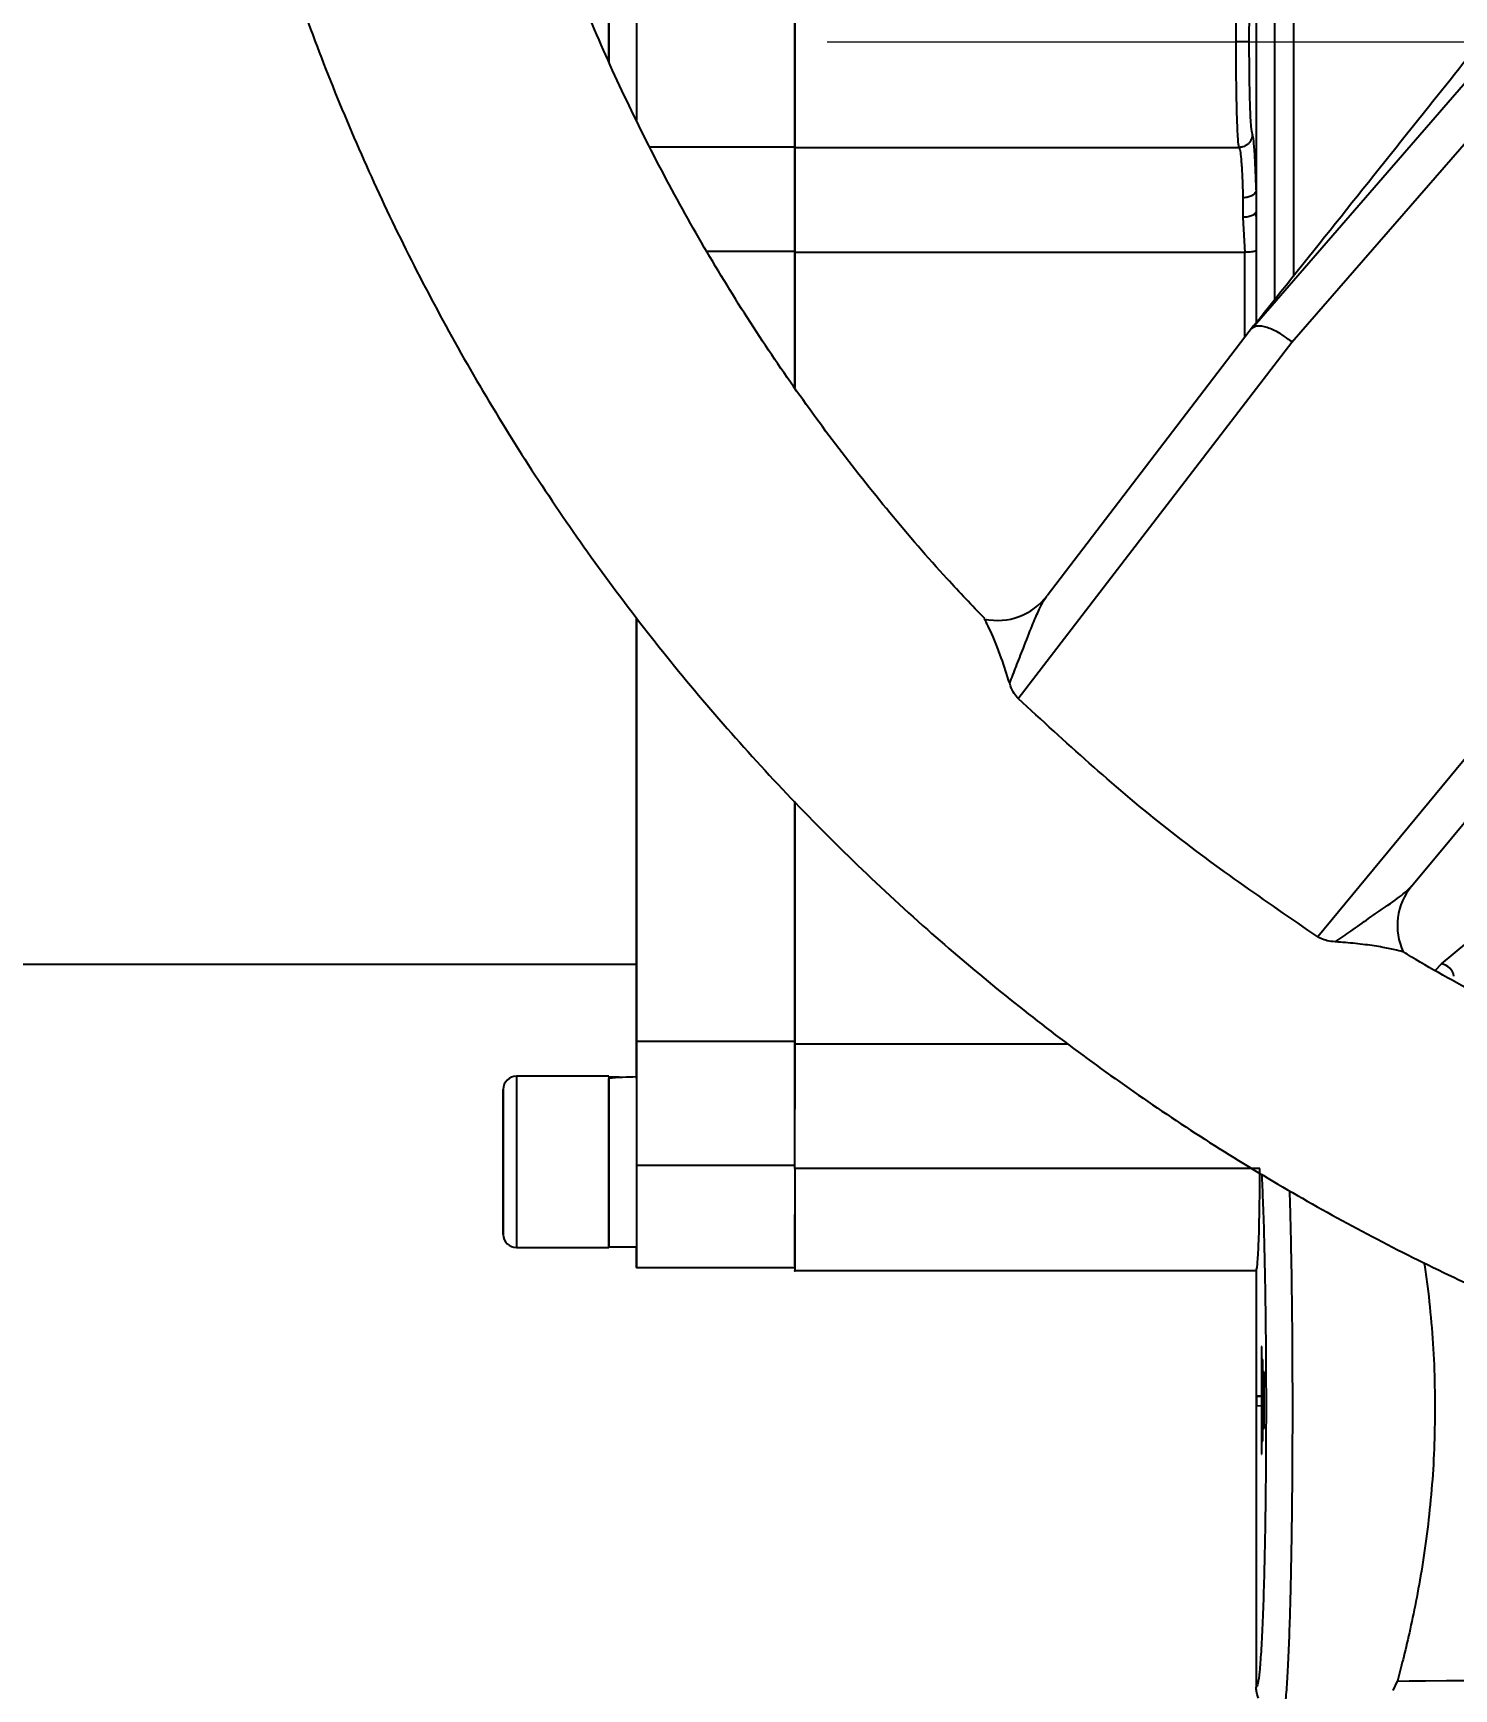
# Model space of a CAD drawing. Header units: millimetres. Extents: x 2371 to 4515, y 843 to 2359.
# Drawn here: x 3045.2 to 3152.9, y 1064 to 1189.6 of the extents above; entities that cross this region are included whole.
import ezdxf

# ---------------------------------------------------------------- set-up
doc = ezdxf.new("R2010")
doc.units = ezdxf.units.MM
doc.linetypes.add('CENTER2', pattern=[28.575, 19.05, -3.175, 3.175, -3.175])
doc.layers.add('AM_5', color=3, linetype='Continuous', lineweight=25)
doc.layers.add('中心线', color=1, linetype='CENTER2', lineweight=13)
doc.styles.add('SLDTEXTSTYLE1', font='txt.shx', dxfattribs={"width": 0.7, "bigfont": 'gbcbig.shx'})
doc.dimstyles.new('SLDDIMSTYLE12$0', dxfattribs={"dimtxt": 12, "dimasz": 10, "dimexe": 0, "dimexo": 0.0625, "dimgap": 0.875, "dimtad": 1, "dimdec": 1, "dimlfac": 1.8, "dimrnd": 1e-09, "dimzin": 12, "dimdsep": 46, "dimtxsty": 'SLDTEXTSTYLE1', "dimcen": 0.09, "dimdle": 8.16, "dimclrd": 3, "dimclre": 3, "dimadec": 0, "dimazin": 3, "dimtfac": 1, "dimtdec": 1, "dimtofl": 0, "dimtmove": 0, "dimatfit": 3, "dimfxl": 0, "dimfrac": 2, "dimtolj": 1, "dimlwd": 5, "dimlwe": 5, "dimarcsym": 0})

# ---------------------------------------------------------------- blocks, each defined once
blk = doc.blocks.new('*D59')
at = {"layer": 'AM_5', "color": 3, "lineweight": 5, "transparency": 16777216}
blk.add_line((3181.63, 1247.54), (3031.29, 1247.54), dxfattribs=at)
at = {"layer": 'AM_5', "color": 3, "linetype": 'Continuous', "lineweight": 5, "transparency": 16777216}
for p, q in [((3031.29, 1237.54), (3031.29, 1015.91)), ((3160.92, 1005.91), (3031.29, 1005.91))]:
    blk.add_line(p, q, dxfattribs=at)
at = {"layer": 'AM_5', "color": 3, "transparency": 16777216}
for points in [[(3029.62, 1237.54), (3032.95, 1237.54), (3031.29, 1247.54)], [(3029.62, 1015.91), (3032.95, 1015.91), (3031.29, 1005.91)]]:
    blk.add_solid(points, dxfattribs=at)
at = {"layer": 'Defpoints', "color": 0, "transparency": 16777216}
for p in [(3181.69, 1247.54), (3031.29, 1005.91), (3160.98, 1005.91)]:
    blk.add_point(p, dxfattribs=at)
at = {"layer": 'AM_5', "color": 0, "transparency": 16777216, "insert": (3024.41, 1079.82), "char_height": 12, "attachment_point": 5, "rotation": 90, "style": 'SLDTEXTSTYLE1'}
blk.add_mtext('\\A1;245', dxfattribs=at)

msp = doc.modelspace()

# ---------------------------------------------------------------- linework, layer by layer
at = {"color": 7, "linetype": 'Continuous', "lineweight": 25}
for p, q in [((3137.915, 1200.135), (3137.915, 1188.935)), ((3137.915, 1188.935), (3137.915, 1177.735)), ((3137.608, 1167.257), (3154.294, 1186.494)), ((3140.629, 1166.19), (3157.285, 1185.353)), ((3091.902, 1181.008), (3102.915, 1181.008)), ((3102.915, 1180.958), (3136.627, 1180.958)), ((3137.915, 1177.735), (3137.915, 1176.124)), ((3137.916, 1175.749), (3137.846, 1175.953)), ((3137.915, 1176.124), (3137.915, 1173.101)), ((3136.915, 1175.655), (3137.049, 1172.999)), ((3102.915, 1173.07), (3096.281, 1173.07)), ((3137.049, 1172.999), (3102.915, 1172.999)), ((3137.915, 1173.101), (3137.915, 1167.618)), ((3137.723, 1167.424), (3122.052, 1146.954)), ((3119.875, 1139.143), (3140.629, 1166.19)), ((3164.306, 1147.36), (3142.594, 1121.075)), ((3149.728, 1124.944), (3166.168, 1144.802)), ((3151.972, 1119.017), (3153.879, 1120.612)), ((2949.915, 1119.003), (3090.915, 1119.003)), ((3151.512, 1118.541), (3151.972, 1119.017)), ((3090.915, 1113.158), (3102.915, 1113.158)), ((3102.915, 1112.962), (3123.597, 1112.961)), ((3088.815, 1110.503), (3081.815, 1110.503)), ((3080.815, 1104.003), (3080.815, 1107.003)), ((3080.815, 1107.003), (3080.815, 1107.003)), ((3080.815, 1107.003), (3080.815, 1104.003)), ((3080.815, 1104.003), (3080.815, 1101.003)), ((3080.815, 1101.003), (3080.815, 1104.003)), ((3080.815, 1104.003), (3080.815, 1104.003)), ((3102.915, 1103.722), (3090.915, 1103.722)), ((3138.195, 1103.507), (3102.915, 1103.507)), ((3080.815, 1101.003), (3080.815, 1101.003)), ((3081.815, 1097.503), (3088.815, 1097.503)), ((3088.815, 1097.563), (3090.915, 1097.563)), ((3090.915, 1096.003), (3102.915, 1096.003)), ((3102.915, 1095.77), (3137.915, 1095.77)), ((3137.915, 1095.77), (3137.915, 1064.157)), ((3138.337, 1089.991), (3138.309, 1089.989)), ((3138.309, 1089.989), (3138.309, 1086.255)), ((3138.309, 1089.989), (3138.337, 1089.989)), ((3138.337, 1081.825), (3138.337, 1089.991)), ((3138.429, 1089.019), (3138.401, 1089.017)), ((3138.401, 1089.017), (3138.401, 1082.806)), ((3138.401, 1089.017), (3138.429, 1089.017)), ((3138.429, 1082.808), (3138.429, 1089.019)), ((3138.509, 1088.067), (3138.483, 1088.065)), ((3138.483, 1088.065), (3138.483, 1083.768)), ((3138.483, 1088.065), (3138.509, 1088.065)), ((3138.509, 1083.77), (3138.509, 1088.067)), ((3138.309, 1086.255), (3137.938, 1086.232)), ((3137.938, 1086.232), (3137.938, 1085.497)), ((3137.938, 1086.232), (3138.337, 1086.232)), ((3137.938, 1085.497), (3138.309, 1085.519)), ((3138.309, 1086.255), (3138.337, 1086.255)), ((3138.309, 1085.519), (3138.309, 1081.823)), ((3138.309, 1085.519), (3138.337, 1085.519)), ((3138.401, 1082.806), (3138.429, 1082.808)), ((3138.483, 1083.768), (3138.509, 1083.77)), ((3138.309, 1081.823), (3138.337, 1081.825)), ((3148.297, 1063.907), (3148.624, 1064.621))]:
    msp.add_line(p, q, dxfattribs=at)
at = {"color": 7, "linetype": 'Continuous', "lineweight": 25, "flags": 128}
for points in [[(3090.915, 1196.998), (3090.915, 1196.745), (3090.915, 1196.121), (3090.915, 1195.156), (3090.915, 1193.896), (3090.915, 1192.401), (3090.915, 1190.744), (3090.915, 1189.003), (3090.915, 1187.262), (3090.915, 1185.604), (3090.915, 1184.109), (3090.915, 1183.028)], [(3102.915, 1181.008), (3102.915, 1181.26), (3102.915, 1181.884), (3102.915, 1182.849), (3102.915, 1184.109), (3102.915, 1185.604), (3102.915, 1187.262), (3102.915, 1189.003), (3102.915, 1190.744), (3102.915, 1192.401), (3102.915, 1193.896), (3102.915, 1195.156), (3102.915, 1196.121), (3102.915, 1196.745), (3102.915, 1196.998)], [(3088.815, 1195.503), (3088.815, 1195.459), (3088.815, 1195.111), (3088.815, 1194.433), (3088.815, 1193.463), (3088.815, 1192.253), (3088.815, 1190.867), (3088.815, 1189.381), (3088.815, 1187.874), (3088.815, 1187.429)], [(3088.815, 1187.447), (3088.815, 1188.394), (3088.815, 1189.899), (3088.815, 1191.356), (3088.815, 1192.684), (3088.815, 1193.81), (3088.815, 1194.674), (3088.815, 1195.228), (3088.815, 1195.441), (3088.815, 1195.443)], [(3139.329, 1169.424), (3139.329, 1173.68), (3139.329, 1178.764), (3139.329, 1183.895), (3139.329, 1189.049), (3139.329, 1194.201)], [(3140.744, 1191.321), (3140.744, 1186.192), (3140.744, 1181.076), (3140.744, 1175.995), (3140.744, 1171.17)], [(3102.915, 1180.597), (3102.915, 1180.347), (3102.915, 1179.625), (3102.915, 1178.666), (3102.915, 1177.497), (3102.915, 1176.149), (3102.915, 1174.659), (3102.915, 1173.07)], [(3136.915, 1177.127), (3136.915, 1176.953), (3136.915, 1176.775), (3136.915, 1176.595), (3136.915, 1176.412), (3136.915, 1176.227), (3136.915, 1176.039), (3136.915, 1175.848), (3136.915, 1175.655)], [(3102.915, 1162.677), (3102.915, 1162.928), (3102.915, 1167.95), (3102.915, 1173.07)], [(3137.049, 1166.536), (3137.049, 1167.877), (3137.049, 1172.999)], [(3090.915, 1145.286), (3090.915, 1144.269), (3090.915, 1140.07), (3090.915, 1136.098), (3090.915, 1132.37), (3090.915, 1128.904), (3090.915, 1125.716), (3090.915, 1122.821), (3090.915, 1120.233), (3090.915, 1117.962), (3090.915, 1116.021), (3090.915, 1114.417), (3090.915, 1113.158)], [(3090.915, 1119.003), (3090.915, 1119.181), (3090.915, 1119.715), (3090.915, 1120.602), (3090.915, 1121.838), (3090.915, 1123.416), (3090.915, 1125.328), (3090.915, 1127.565), (3090.915, 1130.115), (3090.915, 1132.965), (3090.915, 1136.1), (3090.915, 1139.505), (3090.915, 1143.162), (3090.915, 1145.208)], [(3090.915, 1113.158), (3090.915, 1114.417), (3090.915, 1116.021), (3090.915, 1117.962), (3090.915, 1119.003)], [(3090.915, 1113.158), (3090.915, 1112.684), (3090.915, 1111.953), (3090.915, 1110.986), (3090.915, 1109.809), (3090.915, 1108.456), (3090.915, 1106.962), (3090.915, 1105.37), (3090.915, 1103.722)], [(3090.915, 1110.328), (3090.915, 1110.986), (3090.915, 1111.953), (3090.915, 1112.684), (3090.915, 1113.158)], [(3081.815, 1110.503), (3081.815, 1110.492), (3081.815, 1110.23), (3081.815, 1109.632), (3081.815, 1108.731), (3081.815, 1107.575), (3081.815, 1106.226), (3081.815, 1104.757), (3081.815, 1103.248), (3081.815, 1101.78), (3081.815, 1100.431), (3081.815, 1099.275), (3081.815, 1098.374), (3081.815, 1097.776), (3081.815, 1097.514), (3081.815, 1097.503)], [(3088.815, 1110.503), (3088.815, 1110.492), (3088.815, 1110.23), (3088.815, 1109.632), (3088.815, 1108.731), (3088.815, 1107.575), (3088.815, 1106.226), (3088.815, 1104.757), (3088.815, 1103.248), (3088.815, 1101.78), (3088.815, 1100.431), (3088.815, 1099.275), (3088.815, 1098.374), (3088.815, 1097.776), (3088.815, 1097.514), (3088.815, 1097.503)], [(3088.815, 1097.564), (3088.815, 1097.625), (3088.815, 1098.008), (3088.815, 1098.718), (3088.815, 1099.718), (3088.815, 1100.951), (3088.815, 1102.352), (3088.815, 1103.843), (3088.815, 1105.342), (3088.815, 1106.768), (3088.815, 1108.043), (3088.815, 1109.098), (3088.815, 1109.873), (3088.815, 1110.328)], [(3090.915, 1103.722), (3090.915, 1101.989), (3090.915, 1100.352), (3090.915, 1098.891), (3090.915, 1097.674), (3090.915, 1096.761), (3090.915, 1096.194), (3090.915, 1096.003), (3090.915, 1096.194), (3090.915, 1096.761), (3090.915, 1097.563)], [(3148.624, 1064.621), (3149.515, 1064.633), (3150.759, 1064.644), (3152.35, 1064.654), (3154.281, 1064.665), (3156.542, 1064.675), (3159.123, 1064.685), (3162.013, 1064.695), (3165.198, 1064.704), (3168.663, 1064.712), (3172.392, 1064.72), (3176.369, 1064.728), (3180.574, 1064.735), (3184.988, 1064.741), (3189.592, 1064.746), (3194.363, 1064.751), (3199.28, 1064.756), (3204.319, 1064.759), (3209.459, 1064.762)]]:
    msp.add_lwpolyline(points, dxfattribs=at)
at = {"color": 7, "linetype": 'Continuous', "lineweight": 25}
for centre, radius, start, end in [((3136.629, 1062.339), 126.631, 89.65559, 90.10778), ((3118.31, 1149.746), 4.669, 257.62568, 323.26961), ((3153.29, 1121.927), 4.668, 139.73951, 205.37948), ((3151.818, 1117.926), 1.102, 8.36733, 81.9514), ((3081.815, 1109.503), 1, 90, 180), ((3081.815, 1098.503), 1, 180, 270)]:
    msp.add_arc(centre, radius, start, end, dxfattribs=at)
for centre, start_param, end_param in [((3088.815, 1104.003), 1.4765232, 1.5707963), ((3090.915, 1104.003), 1.5707963, 1.760193)]:
    msp.add_ellipse(centre, major_axis=(11.154, 0), ratio=0.5773521, start_param=start_param, end_param=end_param, dxfattribs=at)
for points, knots in [([(3225.482, 1078.805), (3228.043, 1078.83), (3231.623, 1078.865), (3236.892, 1079.144), (3241.357, 1079.479), (3246.673, 1080.044), (3252.242, 1080.818), (3258.055, 1081.828), (3264.026, 1083.084), (3270.102, 1084.595), (3276.24, 1086.365), (3282.406, 1088.399), (3288.569, 1090.699), (3294.706, 1093.264), (3300.794, 1096.094), (3306.814, 1099.188), (3312.746, 1102.543), (3318.575, 1106.155), (3324.285, 1110.021), (3329.861, 1114.135), (3335.288, 1118.492), (3340.554, 1123.086), (3345.645, 1127.911), (3350.55, 1132.958), (3355.257, 1138.221), (3359.755, 1143.691), (3364.033, 1149.36), (3368.081, 1155.217), (3371.891, 1161.253), (3375.453, 1167.459), (3378.758, 1173.824), (3381.799, 1180.336), (3384.568, 1186.986), (3387.058, 1193.76), (3389.264, 1200.648), (3391.178, 1207.637), (3392.797, 1214.714), (3394.115, 1221.868), (3395.128, 1229.085), (3395.832, 1236.352), (3396.225, 1243.656), (3396.304, 1250.984), (3396.067, 1258.322), (3395.513, 1265.657), (3394.641, 1272.974), (3393.45, 1280.261), (3391.942, 1287.504), (3390.117, 1294.689), (3387.977, 1301.802), (3385.523, 1308.829), (3382.758, 1315.758), (3379.685, 1322.574), (3376.308, 1329.265), (3372.631, 1335.816), (3368.657, 1342.216), (3364.392, 1348.452), (3359.841, 1354.51), (3355.009, 1360.378), (3349.902, 1366.045), (3344.525, 1371.497), (3339.078, 1376.545), (3333.605, 1381.197), (3328.147, 1385.466), (3322.522, 1389.509), (3316.74, 1393.317), (3310.813, 1396.885), (3304.75, 1400.207), (3298.565, 1403.278), (3292.268, 1406.091), (3285.874, 1408.643), (3279.399, 1410.929), (3272.862, 1412.945), (3266.287, 1414.688), (3259.714, 1416.153), (3253.22, 1417.334), (3246.93, 1418.231), (3241.407, 1418.815), (3236.524, 1419.182), (3231.7, 1419.422), (3225.725, 1419.539), (3220.209, 1419.429), (3214.939, 1419.157), (3210.475, 1418.82), (3205.159, 1418.255), (3199.59, 1417.481), (3193.776, 1416.471), (3187.805, 1415.215), (3181.729, 1413.705), (3175.591, 1411.934), (3169.426, 1409.9), (3163.262, 1407.6), (3157.126, 1405.035), (3151.038, 1402.205), (3145.018, 1399.111), (3139.085, 1395.756), (3133.256, 1392.144), (3127.546, 1388.278), (3121.971, 1384.164), (3116.544, 1379.807), (3111.278, 1375.213), (3106.187, 1370.388), (3101.282, 1365.341), (3096.575, 1360.078), (3092.077, 1354.608), (3087.799, 1348.94), (3083.75, 1343.082), (3079.94, 1337.046), (3076.379, 1330.84), (3073.074, 1324.475), (3070.031, 1317.963), (3067.269, 1311.312), (3064.932, 1305.03), (3063.654, 1300.924), (3063.09, 1299.116)], [0, 0, 0, 0, 0.0102074, 0.014274, 0.021037, 0.0280561, 0.0355867, 0.0434511, 0.0515783, 0.0599113, 0.0684099, 0.0770439, 0.085791, 0.0946336, 0.1035582, 0.112554, 0.1216124, 0.1307262, 0.1398897, 0.1490979, 0.1583469, 0.1676331, 0.1769537, 0.1863062, 0.1956884, 0.2050985, 0.2145348, 0.2239961, 0.233481, 0.2429885, 0.2525178, 0.262068, 0.2716385, 0.2812287, 0.2908382, 0.3004664, 0.3101132, 0.3197782, 0.3294613, 0.3391624, 0.3488814, 0.3586183, 0.3683733, 0.3781464, 0.387938, 0.3977483, 0.4075776, 0.4174265, 0.4272956, 0.4371854, 0.4470968, 0.4570307, 0.4669882, 0.4769704, 0.486979, 0.4970156, 0.5070822, 0.5171812, 0.5273154, 0.5374882, 0.5477037, 0.5569145, 0.5661226, 0.5753266, 0.5845258, 0.5937191, 0.6029052, 0.6120821, 0.6212471, 0.6303962, 0.6395236, 0.6486197, 0.6576679, 0.6666375, 0.6754633, 0.6839789, 0.6919633, 0.6976055, 0.7035012, 0.7112199, 0.7214273, 0.7254939, 0.7322569, 0.739276, 0.7468066, 0.754671, 0.7627982, 0.7711312, 0.7796298, 0.7882638, 0.7970109, 0.8058535, 0.8147781, 0.8237739, 0.8328323, 0.8419461, 0.8511096, 0.8603178, 0.8695668, 0.878853, 0.8881736, 0.8975261, 0.9069083, 0.9163184, 0.9257547, 0.935216, 0.9447009, 0.9542084, 0.9637377, 0.9732879, 0.9828584, 0.9924486, 1, 1, 1, 1]), ([(3117.331, 1145.212), (3116.37, 1146.213), (3113.881, 1148.806), (3110.1, 1153.219), (3105.968, 1158.421), (3102.068, 1163.826), (3098.398, 1169.413), (3094.972, 1175.174), (3091.797, 1181.098), (3088.884, 1187.173), (3086.239, 1193.388), (3083.871, 1199.73), (3081.786, 1206.187), (3079.991, 1212.747), (3078.491, 1219.395), (3077.292, 1226.119), (3076.398, 1232.905), (3075.813, 1239.739), (3075.539, 1246.606), (3075.58, 1253.494), (3075.938, 1260.387), (3076.613, 1267.27), (3077.606, 1274.131), (3078.918, 1280.952), (3080.547, 1287.722), (3082.492, 1294.423), (3084.752, 1301.043), (3087.324, 1307.567), (3090.205, 1313.979), (3093.392, 1320.267), (3096.88, 1326.416), (3100.664, 1332.412), (3104.741, 1338.241), (3109.104, 1343.89), (3113.748, 1349.345), (3118.667, 1354.595), (3123.676, 1359.451), (3128.731, 1363.923), (3133.789, 1368.02), (3139.016, 1371.897), (3144.41, 1375.528), (3148.886, 1378.325), (3151.61, 1379.822), (3152.436, 1380.276)], [0, 0, 0, 0, 0.0151775, 0.0393292, 0.0635604, 0.0878663, 0.1122429, 0.1366868, 0.161195, 0.1857649, 0.2103945, 0.2350819, 0.2598255, 0.2846241, 0.3094766, 0.3343824, 0.3593409, 0.3843518, 0.409415, 0.4345306, 0.4596989, 0.4849206, 0.5101965, 0.5355275, 0.5609152, 0.5863611, 0.6118672, 0.6374358, 0.6630699, 0.6887726, 0.714548, 0.7404006, 0.7663359, 0.7923603, 0.8184816, 0.8447092, 0.8710544, 0.8948026, 0.918543, 0.942272, 0.9659875, 0.9896862, 1, 1, 1, 1]), ([(3055.612, 1250.297), (3055.596, 1249.305), (3055.541, 1245.866), (3055.777, 1239.977), (3056.316, 1232.642), (3057.192, 1225.325), (3058.381, 1218.038), (3059.889, 1210.795), (3061.714, 1203.61), (3063.855, 1196.498), (3066.309, 1189.47), (3069.074, 1182.541), (3072.146, 1175.725), (3075.523, 1169.034), (3079.201, 1162.483), (3083.175, 1156.083), (3087.44, 1149.847), (3091.991, 1143.789), (3096.823, 1137.921), (3101.93, 1132.254), (3107.306, 1126.802), (3112.753, 1121.754), (3118.227, 1117.102), (3123.685, 1112.833), (3129.31, 1108.79), (3135.091, 1104.982), (3141.019, 1101.414), (3147.081, 1098.092), (3153.267, 1095.021), (3159.563, 1092.208), (3165.957, 1089.656), (3172.432, 1087.37), (3178.97, 1085.354), (3185.545, 1083.611), (3192.118, 1082.146), (3198.612, 1080.965), (3204.901, 1080.068), (3210.425, 1079.484), (3215.308, 1079.118), (3220.132, 1078.87), (3223.546, 1078.829), (3225.482, 1078.805)], [0, 0, 0, 0, 0.0110977, 0.0384563, 0.065866, 0.0933273, 0.120841, 0.1484084, 0.1760305, 0.2037091, 0.231446, 0.2592434, 0.2871039, 0.3150305, 0.3430267, 0.3710966, 0.3992451, 0.4274777, 0.4558012, 0.4842235, 0.512754, 0.5414043, 0.5672369, 0.5930617, 0.6188752, 0.6446752, 0.6704587, 0.6962218, 0.7219592, 0.7476632, 0.7733229, 0.7989215, 0.8244321, 0.8498086, 0.8749648, 0.8997175, 0.9236002, 0.9459932, 0.9618174, 0.9783523, 1, 1, 1, 1]), ([(3137.723, 1167.424), (3142.139, 1172.96), (3150.025, 1182.845), (3157.96, 1192.791), (3161.451, 1197.168)], [0, 0, 0, 0, 0.5600004, 1, 1, 1, 1]), ([(3136.391, 1188.969), (3136.393, 1189.831), (3136.399, 1191.59), (3136.441, 1194.078), (3136.499, 1195.733), (3136.564, 1196.713), (3136.604, 1196.862), (3136.627, 1196.948)], [0, 0, 0, 0, 0.2106334, 0.4294058, 0.679371, 0.8166918, 1, 1, 1, 1]), ([(3137.39, 1188.967), (3137.394, 1189.863), (3137.401, 1191.656), (3137.455, 1193.933), (3137.533, 1195.558), (3137.595, 1195.818), (3137.626, 1195.948)], [0, 0, 0, 0, 0.2498695, 0.4997255, 0.7497355, 1, 1, 1, 1]), ([(3136.627, 1180.958), (3136.596, 1181.104), (3136.543, 1181.36), (3136.48, 1182.67), (3136.439, 1184.092), (3136.412, 1185.64), (3136.394, 1187.287), (3136.392, 1188.415), (3136.391, 1188.969)], [0, 0, 0, 0, 0.2452809, 0.42889926, 0.57905177, 0.72428424, 0.86459927, 1, 1, 1, 1]), ([(3137.626, 1181.957), (3137.595, 1182.09), (3137.533, 1182.358), (3137.455, 1183.99), (3137.401, 1186.273), (3137.394, 1188.069), (3137.39, 1188.967)], [0, 0, 0, 0, 0.249886, 0.4997488, 0.7497519, 1, 1, 1, 1]), ([(3102.915, 1162.736), (3102.915, 1165.214), (3102.915, 1170.654), (3102.915, 1178.178), (3102.915, 1183.164), (3102.915, 1185.003)], [0, 0, 0, 0, 0.34558402, 0.75871151, 1, 1, 1, 1]), ([(3137.626, 1181.957), (3137.613, 1181.831), (3137.592, 1181.638), (3137.467, 1181.405), (3137.338, 1181.245), (3137.178, 1181.116), (3136.946, 1180.992), (3136.752, 1180.971), (3136.627, 1180.957)], [0, 0, 0, 0, 0.239471, 0.3683705, 0.5000015, 0.6316323, 0.7605311, 1, 1, 1, 1]), ([(3137.915, 1177.735), (3137.897, 1178.327), (3137.859, 1179.519), (3137.788, 1180.825), (3137.71, 1181.718), (3137.654, 1181.878), (3137.626, 1181.957)], [0, 0, 0, 0, 0.2485215, 0.4999911, 0.7509557, 1, 1, 1, 1]), ([(3136.627, 1180.958), (3136.658, 1180.869), (3136.714, 1180.713), (3136.793, 1179.865), (3136.86, 1178.735), (3136.897, 1177.647), (3136.915, 1177.127)], [0, 0, 0, 0, 0.2851739, 0.500074, 0.7610217, 1, 1, 1, 1]), ([(3137.915, 1177.735), (3137.91, 1177.693), (3137.9, 1177.613), (3137.836, 1177.503), (3137.752, 1177.411), (3137.672, 1177.348), (3137.625, 1177.318), (3137.595, 1177.301), (3137.501, 1177.25), (3137.28, 1177.167), (3137.043, 1177.141), (3136.915, 1177.127)], [0, 0, 0, 0, 0.13274928, 0.2587097, 0.38346285, 0.46187539, 0.50802694, 0.51153962, 0.54269826, 0.7552829, 1, 1, 1, 1]), ([(3102.915, 1172.999), (3102.915, 1170.565), (3102.915, 1167.078), (3102.915, 1163.743), (3102.915, 1162.736)], [0, 0, 0, 0, 0.6980153, 1, 1, 1, 1]), ([(3137.608, 1167.257), (3137.603, 1167.254), (3137.592, 1167.245), (3137.598, 1167.261), (3137.638, 1167.317), (3137.69, 1167.383), (3137.723, 1167.424)], [0, 0, 0, 0, 0.1147934, 0.2642503, 0.5426543, 1, 1, 1, 1]), ([(3140.629, 1166.19), (3140.599, 1166.215), (3140.514, 1166.287), (3140.223, 1166.517), (3139.648, 1166.911), (3138.972, 1167.237), (3138.433, 1167.384), (3137.963, 1167.435), (3137.748, 1167.327), (3137.608, 1167.257)], [0, 0, 0, 0, 0.0260712, 0.0753359, 0.2510277, 0.500322, 0.632163, 0.7609985, 1, 1, 1, 1]), ([(3119.221, 1140.311), (3119.382, 1140.729), (3119.733, 1141.638), (3120.308, 1143.108), (3120.788, 1144.346), (3121.166, 1145.255), (3121.394, 1145.773), (3121.621, 1146.249), (3121.842, 1146.668), (3121.988, 1146.867), (3122.052, 1146.954)], [0, 0, 0, 0, 0.16110259, 0.35021061, 0.58679818, 0.6800351, 0.76295635, 0.83579245, 0.92817368, 1, 1, 1, 1]), ([(3119.221, 1140.311), (3119.012, 1140.965), (3118.539, 1142.449), (3117.893, 1144.032), (3117.457, 1144.925), (3117.32, 1145.168), (3117.308, 1145.189), (3117.31, 1145.186), (3117.31, 1145.186)], [0, 0, 0, 0, 0.2971018, 0.6738454, 0.8402733, 0.9608545, 0.994792, 1, 1, 1, 1]), ([(3119.875, 1139.143), (3119.766, 1139.267), (3119.502, 1139.568), (3119.327, 1139.985), (3119.243, 1140.243), (3119.221, 1140.311)], [0, 0, 0, 0, 0.34080917, 0.82809855, 1, 1, 1, 1]), ([(3142.594, 1121.075), (3138.592, 1123.816), (3130.589, 1129.298), (3123.446, 1135.861), (3119.875, 1139.143)], [0, 0, 0, 0, 0.5000005, 1, 1, 1, 1]), ([(3102.915, 1112.893), (3102.915, 1113.467), (3102.915, 1114.616), (3102.915, 1117.219), (3102.915, 1120.428), (3102.915, 1124.313), (3102.915, 1127.955), (3102.915, 1130.494), (3102.915, 1131.338)], [0, 0, 0, 0, 0.1818994, 0.3637987, 0.5456981, 0.7275974, 0.9094968, 1, 1, 1, 1]), ([(3102.915, 1116.552), (3102.915, 1116.548), (3102.915, 1116.343), (3102.915, 1117.069), (3102.915, 1118.815), (3102.915, 1121.928), (3102.915, 1126.008), (3102.915, 1129.587), (3102.915, 1131.337)], [0, 0, 0, 0, 0.0032792, 0.2043382, 0.4053973, 0.6064563, 0.8075153, 1, 1, 1, 1]), ([(3102.915, 1131.337), (3102.915, 1130.567), (3102.915, 1128.095), (3102.915, 1124.502), (3102.915, 1120.588), (3102.915, 1117.351), (3102.915, 1114.718), (3102.915, 1113.547), (3102.915, 1112.962)], [0, 0, 0, 0, 0.0830225, 0.266418, 0.4498135, 0.633209, 0.8166045, 1, 1, 1, 1]), ([(3143.909, 1120.698), (3144.306, 1120.966), (3145.177, 1121.552), (3146.452, 1122.479), (3147.819, 1123.426), (3149.044, 1124.266), (3149.528, 1124.746), (3149.728, 1124.944)], [0, 0, 0, 0, 0.1731069, 0.3790677, 0.5833991, 0.8278545, 1, 1, 1, 1]), ([(3143.909, 1120.698), (3143.712, 1120.718), (3143.36, 1120.752), (3142.897, 1120.896), (3142.667, 1121.031), (3142.594, 1121.075)], [0, 0, 0, 0, 0.4614557, 0.826888, 1, 1, 1, 1]), ([(3149.072, 1119.926), (3149.073, 1119.926), (3149.081, 1119.922), (3148.88, 1119.988), (3148.101, 1120.176), (3146.889, 1120.39), (3145.469, 1120.574), (3144.427, 1120.657), (3143.909, 1120.698)], [0, 0, 0, 0, 0.0052274, 0.1258242, 0.3272801, 0.5489619, 0.7757262, 1, 1, 1, 1]), ([(3225.533, 1098.805), (3223.133, 1098.842), (3219.774, 1098.895), (3214.831, 1099.199), (3210.642, 1099.555), (3205.655, 1100.147), (3200.434, 1100.946), (3194.988, 1101.984), (3189.4, 1103.268), (3183.721, 1104.806), (3177.992, 1106.604), (3172.248, 1108.664), (3166.519, 1110.989), (3160.824, 1113.572), (3155.203, 1116.441), (3151.28, 1118.573), (3149.277, 1119.814), (3149.077, 1119.939)], [0, 0, 0, 0, 0.089708, 0.1255093, 0.1850415, 0.2468399, 0.3131505, 0.3824082, 0.4539863, 0.5273844, 0.6022463, 0.6783085, 0.7553722, 0.8332846, 0.9119262, 0.9912022, 1, 1, 1, 1]), ([(3102.915, 1112.893), (3102.915, 1112.558), (3102.915, 1111.888), (3102.915, 1110.05), (3102.915, 1108.537), (3102.915, 1108.003)], [0, 0, 0, 0, 0.3927328, 0.7854656, 1, 1, 1, 1]), ([(3080.815, 1104.003), (3080.815, 1104.695), (3080.815, 1105.759), (3080.815, 1107.04), (3080.815, 1107.92), (3080.815, 1108.634), (3080.815, 1109.298), (3080.815, 1109.636), (3080.815, 1109.298), (3080.815, 1108.634), (3080.815, 1107.92), (3080.815, 1107.04), (3080.815, 1105.759), (3080.815, 1104.695), (3080.815, 1104.003)], [0, 0, 0, 0, 0.1197284, 0.1841803, 0.25, 0.3158197, 0.3802716, 0.5, 0.6197284, 0.6841803, 0.75, 0.8158197, 0.8802716, 1, 1, 1, 1]), ([(3080.815, 1104.003), (3080.815, 1103.311), (3080.815, 1102.247), (3080.815, 1100.966), (3080.815, 1100.086), (3080.815, 1099.371), (3080.815, 1098.707), (3080.815, 1098.37), (3080.815, 1098.707), (3080.815, 1099.371), (3080.815, 1100.086), (3080.815, 1100.966), (3080.815, 1102.247), (3080.815, 1103.311), (3080.815, 1104.003)], [0, 0, 0, 0, 0.1197284, 0.1841803, 0.25, 0.3158197, 0.3802716, 0.5, 0.6197284, 0.6841803, 0.75, 0.8158197, 0.8802716, 1, 1, 1, 1]), ([(3102.915, 1103.507), (3102.915, 1102.49), (3102.915, 1100.455), (3102.915, 1097.861), (3102.915, 1096.264), (3102.915, 1095.579), (3102.915, 1095.773), (3102.915, 1095.774)], [0, 0, 0, 0, 0.2496567, 0.4993133, 0.74897, 0.9986267, 1, 1, 1, 1]), ([(3137.915, 1095.77), (3137.937, 1095.814), (3137.976, 1095.889), (3138.044, 1096.568), (3138.117, 1097.949), (3138.179, 1100.471), (3138.19, 1102.515), (3138.195, 1103.507)], [0, 0, 0, 0, 0.1587187, 0.2699568, 0.5007191, 0.7575201, 1, 1, 1, 1]), ([(3138.322, 1103.092), (3138.354, 1102.447), (3138.421, 1101.105), (3138.506, 1098.462), (3138.576, 1095.407), (3138.627, 1092.037), (3138.657, 1088.47), (3138.664, 1084.808), (3138.65, 1081.16), (3138.614, 1077.636), (3138.557, 1074.34), (3138.482, 1071.373), (3138.39, 1068.82), (3138.284, 1066.757), (3138.167, 1065.257), (3138.042, 1064.312), (3137.957, 1064.208), (3137.915, 1064.157)], [0, 0, 0, 0, 0.0620488, 0.1290419, 0.1960393, 0.2630353, 0.3300303, 0.3970253, 0.4640214, 0.5310177, 0.5980134, 0.6650096, 0.732007, 0.7990047, 0.8660027, 0.9330014, 1, 1, 1, 1]), ([(3140.439, 1101.817), (3140.441, 1101.74), (3140.461, 1101.181), (3140.493, 1100.022), (3140.543, 1097.968), (3140.59, 1095.337), (3140.63, 1092.091), (3140.655, 1088.742), (3140.658, 1086.476), (3140.66, 1085.352)], [0, 0, 0, 0, 0.0188145, 0.1362189, 0.2484372, 0.4404844, 0.6297583, 0.8162623, 1, 1, 1, 1]), ([(3102.915, 1096.124), (3102.915, 1096.181), (3102.915, 1096.387), (3102.915, 1097.741), (3102.915, 1099.307), (3102.915, 1100.003)], [0, 0, 0, 0, 0.1768439, 0.6339579, 1, 1, 1, 1]), ([(3150.641, 1096.377), (3150.716, 1095.894), (3150.937, 1094.457), (3151.207, 1091.839), (3151.433, 1088.627), (3151.46, 1086.441), (3151.474, 1085.352)], [0, 0, 0, 0, 0.14552679, 0.43344548, 0.71778554, 1, 1, 1, 1]), ([(3140.66, 1085.352), (3140.658, 1084.161), (3140.654, 1081.757), (3140.629, 1078.608), (3140.597, 1075.929), (3140.561, 1073.705), (3140.513, 1071.395), (3140.448, 1069.019), (3140.363, 1066.689), (3140.261, 1064.615), (3140.182, 1063.699), (3140.142, 1063.226)], [0, 0, 0, 0, 0.1217334, 0.2456529, 0.3295313, 0.4143849, 0.5002146, 0.6112196, 0.7315209, 0.8611156, 1, 1, 1, 1]), ([(3151.474, 1085.352), (3151.461, 1084.307), (3151.435, 1082.209), (3151.23, 1079.108), (3150.917, 1076.099), (3150.506, 1073.241), (3150.031, 1070.594), (3149.531, 1068.239), (3149.041, 1066.188), (3148.763, 1065.142), (3148.624, 1064.621)], [0, 0, 0, 0, 0.1214856, 0.2437954, 0.3676184, 0.4931071, 0.6198103, 0.7472252, 0.8740914, 1, 1, 1, 1]), ([(3138.095, 1063.327), (3138.03, 1063.502), (3137.929, 1063.771), (3137.919, 1064.057), (3137.915, 1064.157)], [0, 0, 0, 0, 0.649785, 1, 1, 1, 1])]:
    msp.add_open_spline(points, degree=3, knots=knots, dxfattribs=at)
for points in [[(3102.915, 1196.948), (3102.915, 1196.799), (3102.915, 1196.502), (3102.915, 1194.645), (3102.915, 1192.043), (3102.915, 1189.994), (3102.915, 1188.969)], [(3102.915, 1188.969), (3102.915, 1187.944), (3102.915, 1185.894), (3102.915, 1183.284), (3102.915, 1181.416), (3102.915, 1181.11), (3102.915, 1180.958)], [(3102.915, 1180.958), (3102.915, 1180.809), (3102.915, 1180.513), (3102.915, 1178.729), (3102.915, 1176.189), (3102.915, 1174.063), (3102.915, 1172.999)], [(3137.915, 1176.124), (3137.9, 1176.063), (3137.87, 1175.94), (3137.639, 1175.785), (3137.308, 1175.676), (3137.046, 1175.662), (3136.915, 1175.655)], [(3137.915, 1173.101), (3137.866, 1173.086), (3137.767, 1173.057), (3137.554, 1173.025), (3137.311, 1173.003), (3137.137, 1173.001), (3137.049, 1172.999)], [(3102.915, 1103.507), (3102.915, 1104.612), (3102.915, 1106.822), (3102.915, 1109.709), (3102.915, 1111.96), (3102.915, 1112.628), (3102.915, 1112.962)]]:
    msp.add_open_spline(points, degree=3, dxfattribs=at)
at = {"layer": '中心线', "linetype": 'ByBlock'}
msp.add_line((3105.369, 1188.969), (3235.286, 1188.969), dxfattribs=at)

# ---------------------------------------------------------------- dimensions: what is measured, and where the dimension line sits
at = {"layer": 'AM_5'}
dim = msp.add_linear_dim(base=(3031.286, 1005.911), p1=(3181.688, 1247.536), p2=(3160.981, 1005.911), angle=90, text='245', dimstyle='SLDDIMSTYLE12$0', override={"dimlfac": 1}, dxfattribs=at)
dim.commit()
dim.dimension.update_dxf_attribs({"geometry": '*D59', "text_midpoint": (3031.286, 1079.824), "dimtype": 160})

doc.saveas('drawing.dxf')
